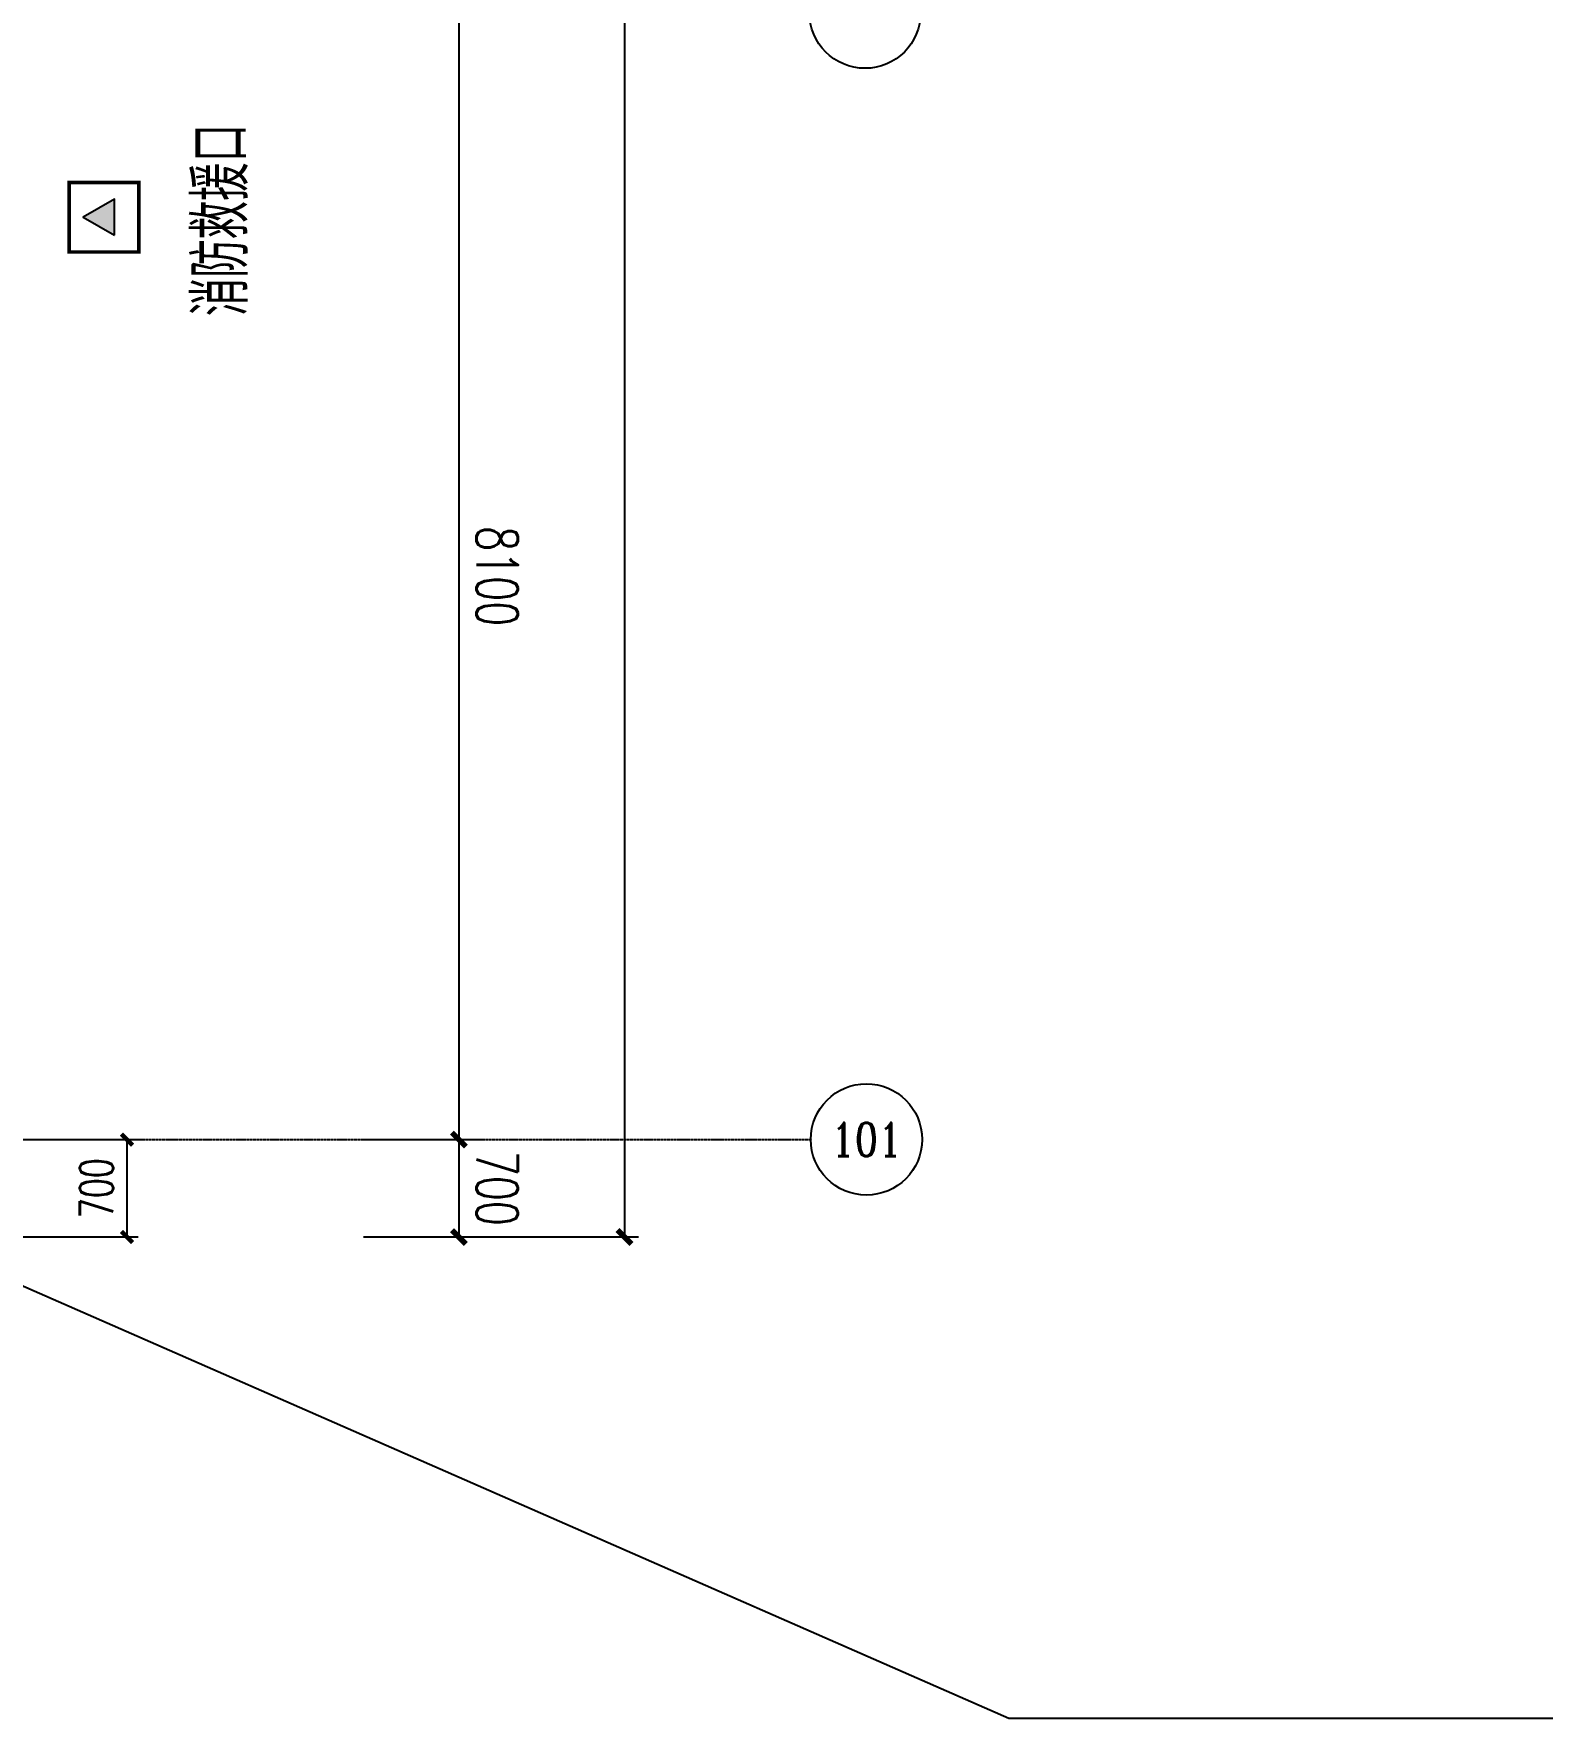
# Model space of a CAD drawing. Extents: x -954573 to 446329, y 489853 to 1226784.
# Drawn here: x -67741 to -56896, y 737660 to 749770 of the extents above; entities that cross this region are included whole.
import ezdxf
from ezdxf.enums import TextEntityAlignment as Align

# ---------------------------------------------------------------- set-up
doc = ezdxf.new("R2010")
doc.units = 0
doc.header["$LTSCALE"] = 10
doc.header["$MEASUREMENT"] = 0
doc.linetypes.add('10平面$0$DOTE', pattern=[2.42, 2, -0.2, 0.02, -0.2])
doc.layers.get('Defpoints').update_dxf_attribs({"color": 210})
for name, color, linetype in [('10平面$0$A-AXIS-D', 8, 'Continuous'), ('10平面$0$A-AXIS-DOTE', 8, '10平面$0$DOTE'), ('10平面$0$A-AXIS-DP', 8, 'Continuous'), ('10平面$0$A-TEXT', 8, 'Continuous'), ('10平面$0$AS-WALL', 8, 'Continuous'), ('10平面$0$PUB_TEXT', 8, 'Continuous'), ('10平面$0$RP-N2-01$0$$0$A-WIND-J', 8, 'Continuous'), ('10平面$0$RP-N2-01$0$A-WIND-J', 8, 'Continuous'), ('A-LIN-V', 9, 'Continuous'), ('建-引出', 3, 'Continuous')]:
    doc.layers.add(name, color=color, linetype=linetype)
doc.styles.add('10平面$0$_TCH_AXIS', font='COMPLEX', dxfattribs={"bigfont": 'GBCBIG'})
doc.styles.add('10平面$0$_TCH_DIM', font='SIMPLEX', dxfattribs={"bigfont": 'GBCBIG'})
doc.styles.add('10平面$0$_TCH_DIM_T3', font='SIMPLEX', dxfattribs={"width": 0.705882, "bigfont": 'GBCBIG'})
doc.styles.add('10平面$0$A-DIM_T3', font='SIMPLEX', dxfattribs={"width": 0.705882, "bigfont": 'GBCBIG'})
doc.dimstyles.new('10平面$0$_TCH_ARCH&&100', dxfattribs={"dimtxt": 297.5, "dimasz": 100, "dimexe": 100, "dimexo": 100, "dimgap": 126.25, "dimtad": 1, "dimdec": 0, "dimzin": 0, "dimdsep": 46, "dimtxsty": '10平面$0$_TCH_DIM_T3', "dimblk": '10平面$0$_ArchTick', "dimcen": 0.09, "dimclrt": 7, "dimazin": 2, "dimtfac": 1, "dimtdec": 0, "dimtix": 1, "dimtmove": 2, "dimatfit": 3, "dimfxl": 0, "dimtolj": 1, "dimtzin": 0, "dimarcsym": 0})
doc.dimstyles.new('10平面$0$_TCH_ARCH&&80', dxfattribs={"dimtxt": 238, "dimasz": 80, "dimexe": 80, "dimexo": 80, "dimgap": 101, "dimtad": 1, "dimdec": 0, "dimzin": 0, "dimdsep": 46, "dimtxsty": '10平面$0$_TCH_DIM_T3', "dimblk": '10平面$0$_ArchTick', "dimcen": 0.09, "dimclrt": 7, "dimazin": 2, "dimtfac": 1, "dimtdec": 0, "dimtix": 1, "dimtmove": 2, "dimatfit": 3, "dimfxl": 0, "dimtolj": 1, "dimtzin": 0, "dimarcsym": 0})
doc.dimstyles.new('10平面$0$A-DIM&&100', dxfattribs={"dimtxt": 297.5, "dimasz": 100, "dimexe": 100, "dimexo": 100, "dimgap": 126.25, "dimtad": 1, "dimdec": 0, "dimzin": 0, "dimdsep": 46, "dimtxsty": '10平面$0$A-DIM_T3', "dimblk": '10平面$0$_ArchTick', "dimcen": 0.09, "dimclrt": 7, "dimazin": 2, "dimtfac": 1, "dimtdec": 0, "dimtix": 1, "dimtmove": 2, "dimatfit": 3, "dimfxl": 0, "dimtolj": 1, "dimtzin": 0, "dimarcsym": 0})

# ---------------------------------------------------------------- blocks, each defined once
blk = doc.blocks.new('10平面$0$_ArchTick')
at = {"color": 0, "linetype": 'ByBlock', "const_width": 0.4}
blk.add_lwpolyline([(-0.5, -0.5), (0.5, 0.5)], dxfattribs=at)
blk = doc.blocks.new('*D3022')
at = {"layer": '10平面$0$A-AXIS-D', "color": 0, "lineweight": -2}
for p, q in [((155366, -54900), (156152, -54900)), ((156052, -54900), (156052, -63000)), ((155366, -63000), (156152, -63000))]:
    blk.add_line(p, q, dxfattribs=at)
at = {"layer": 'Defpoints', "color": 0}
for p in [(155266, -54900), (155266, -63000), (156052, -63000)]:
    blk.add_point(p, dxfattribs=at)
at = {"layer": '10平面$0$A-AXIS-D', "color": 0, "lineweight": -2, "xscale": 100, "yscale": 100, "zscale": 100}
for p, rotation in [((156052, -54900), 90), ((156052, -63000), 270)]:
    blk.add_blockref('10平面$0$_ArchTick', p, dxfattribs=dict(at, rotation=rotation))
at = {"layer": '10平面$0$A-AXIS-D', "color": 7, "insert": (156327, -58950), "char_height": 297.5, "attachment_point": 5, "rotation": 270, "style": '10平面$0$A-DIM_T3'}
blk.add_mtext('\\A1;8100', dxfattribs=at)
blk = doc.blocks.new('*D3023')
at = {"layer": '10平面$0$A-AXIS-D', "color": 0, "lineweight": -2}
for p, q in [((155366, -63000), (156152, -63000)), ((156052, -63000), (156052, -63700)), ((155366, -63700), (156152, -63700))]:
    blk.add_line(p, q, dxfattribs=at)
at = {"layer": 'Defpoints', "color": 0}
for p in [(155266, -63000), (155266, -63700), (156052, -63700)]:
    blk.add_point(p, dxfattribs=at)
at = {"layer": '10平面$0$A-AXIS-D', "color": 0, "lineweight": -2, "xscale": 100, "yscale": 100, "zscale": 100}
for p, rotation in [((156052, -63000), 90), ((156052, -63700), 270)]:
    blk.add_blockref('10平面$0$_ArchTick', p, dxfattribs=dict(at, rotation=rotation))
at = {"layer": '10平面$0$A-AXIS-D', "color": 7, "insert": (156327, -63350), "char_height": 297.5, "attachment_point": 5, "rotation": 270, "style": '10平面$0$A-DIM_T3'}
blk.add_mtext('\\A1;700', dxfattribs=at)
blk = doc.blocks.new('*D3047')
at = {"layer": '10平面$0$A-AXIS-D', "color": 0, "lineweight": -2}
for p, q in [((155366, 27700), (157342, 27700)), ((157242, 27700), (157242, -63700)), ((155366, -63700), (157342, -63700))]:
    blk.add_line(p, q, dxfattribs=at)
at = {"layer": 'Defpoints', "color": 0}
for p in [(155266, 27700), (155266, -63700), (157242, -63700)]:
    blk.add_point(p, dxfattribs=at)
at = {"layer": '10平面$0$A-AXIS-D', "color": 0, "lineweight": -2, "xscale": 100, "yscale": 100, "zscale": 100}
for p, rotation in [((157242, 27700), 90), ((157242, -63700), 270)]:
    blk.add_blockref('10平面$0$_ArchTick', p, dxfattribs=dict(at, rotation=rotation))
at = {"layer": '10平面$0$A-AXIS-D', "color": 7, "insert": (157517, -18000), "char_height": 297.5, "attachment_point": 5, "rotation": 270, "style": '10平面$0$_TCH_DIM_T3'}
blk.add_mtext('\\A1;91400', dxfattribs=at)
blk = doc.blocks.new('10平面$0$RP-N2-01$0$$0$xfjy')
at = {"layer": '10平面$0$RP-N2-01$0$$0$A-WIND-J'}
h = blk.add_hatch(color=256, dxfattribs=at)
h.dxf.hatch_style = 1
h.paths.add_polyline_path([(1141876, -26214), (1142135, -26214), (1142005, -25989)])
at = {"layer": '10平面$0$RP-N2-01$0$$0$A-WIND-J', "const_width": 25}
blk.add_lwpolyline([(1141755, -25889), (1141755, -26389), (1142255, -26389), (1142255, -25889)], close=True, dxfattribs=at)
at = {"layer": '10平面$0$RP-N2-01$0$$0$A-WIND-J'}
for points in [[(1141755, -26389), (1142255, -26389), (1142255, -25889), (1141755, -25889)], [(1141876, -26214), (1142135, -26214), (1142005, -25989)]]:
    blk.add_lwpolyline(points, close=True, dxfattribs=at)
blk = doc.blocks.new('10平面$0$RP-N2-01$0$xfjy')
at = {"layer": '10平面$0$RP-N2-01$0$$0$A-WIND-J'}
blk.add_blockref('10平面$0$RP-N2-01$0$$0$xfjy', (0, 0), dxfattribs=at)
blk = doc.blocks.new('10平面$0$1232')
at = {"layer": '10平面$0$RP-N2-01$0$A-WIND-J', "rotation": 90}
blk.add_blockref('10平面$0$RP-N2-01$0$xfjy', (-93375, -393555, 0), dxfattribs=at)
at = {"layer": '10平面$0$A-TEXT', "style": '10平面$0$_TCH_DIM'}
blk.add_text('消防救援口', height=384.1, rotation=90, dxfattribs=at).set_placement((-66203, 747739, 0))
blk = doc.blocks.new('*D4214')
at = {"layer": '10平面$0$A-AXIS-DP', "color": 0, "lineweight": -2}
for p, q in [((-67974, 741820), (-66990, 741820)), ((-67070, 741120), (-67070, 741820)), ((-67974, 741120), (-66990, 741120))]:
    blk.add_line(p, q, dxfattribs=at)
at = {"layer": 'Defpoints', "color": 0}
for p in [(-68054, 741820), (-67070, 741820), (-68054, 741120)]:
    blk.add_point(p, dxfattribs=at)
at = {"layer": '10平面$0$A-AXIS-DP', "color": 0, "lineweight": -2, "xscale": 80, "yscale": 80, "zscale": 80}
for p, rotation in [((-67070, 741820), 90), ((-67070, 741120), 270)]:
    blk.add_blockref('10平面$0$_ArchTick', p, dxfattribs=dict(at, rotation=rotation))
at = {"layer": '10平面$0$A-AXIS-DP', "color": 7, "insert": (-67290, 741470), "char_height": 238, "attachment_point": 5, "rotation": 90, "style": '10平面$0$_TCH_DIM_T3'}
blk.add_mtext('\\A1;700', dxfattribs=at)
blk = doc.blocks.new('10平面$0$dote')
at = {"layer": '10平面$0$A-AXIS-D'}
for centre in [(158971.5, -54898.9), (158981.5, -62998.9)]:
    blk.add_circle(centre, 400, dxfattribs=at)
at = {"layer": '10平面$0$A-AXIS-DOTE'}
blk.add_line((134026.4, -63000), (158590, -63000), dxfattribs=at)
at = {"layer": '10平面$0$PUB_TEXT', "style": '10平面$0$_TCH_AXIS'}
blk.add_text('101', height=241.21, dxfattribs=at).set_placement((158728.8, -63119.5), (159234.2, -63119.5), align=Align.FIT)
at = {"layer": '10平面$0$A-AXIS-D'}
for base, p1, p2, dimstyle, picture, middle in [((157241.9, -63700), (155265.8, 27700), (155265.8, -63700), '10平面$0$_TCH_ARCH&&100', '*D3047', (157516.9, -18000)), ((156052.2, -63000), (155265.8, -54900), (155265.8, -63000), '10平面$0$A-DIM&&100', '*D3022', (156327.2, -58950)), ((156052.2, -63700), (155265.8, -63000), (155265.8, -63700), '10平面$0$A-DIM&&100', '*D3023', (156327.2, -63350))]:
    dim = blk.add_linear_dim(base=base, p1=p1, p2=p2, angle=270, dimstyle=dimstyle, override={"dimgap": 0}, dxfattribs=at)
    dim.commit()
    dim.dimension.update_dxf_attribs({"geometry": picture, "text_midpoint": middle, "dimtype": 129, "text_rotation": 270})
blk = doc.blocks.new('10平面')
blk.add_blockref('10平面$0$1232', (0, 0))
at = {"layer": '10平面$0$AS-WALL'}
blk.add_blockref('10平面$0$dote', (-220736.4, 804820), dxfattribs=at)
at = {"layer": '10平面$0$A-AXIS-DP'}
dim = blk.add_aligned_dim(p1=(-68054.2, 741120), p2=(-68054.2, 741820), distance=-984.2, dimstyle='10平面$0$_TCH_ARCH&&80', dxfattribs=at)
dim.commit()
dim.dimension.update_dxf_attribs({"geometry": '*D4214', "text_midpoint": (-67290, 741470)})

msp = doc.modelspace()

# ---------------------------------------------------------------- block references
at = {"layer": 'A-LIN-V'}
msp.add_blockref('10平面', (0, 0), dxfattribs=at)

# ---------------------------------------------------------------- next in the draw order: linework, layer by layer
at = {"layer": '建-引出'}
for p, q in [((-82164.2, 747060), (-60730, 737660)), ((-60730, 737660), (-25650, 737660))]:
    msp.add_line(p, q, dxfattribs=at)

doc.saveas('drawing.dxf')
